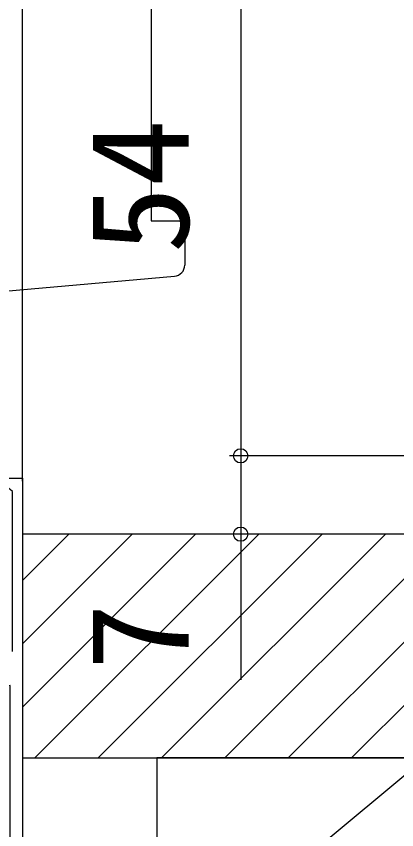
# Model space of a CAD drawing. Units: millimetres, scale not verified. Extents: x -525 to 525, y -782 to 777.
# Drawn here: x -394.6 to -360.6, y 187.1 to 259.8 of the extents above; entities that cross this region are included whole.
import ezdxf
from ezdxf.enums import TextEntityAlignment as Align

# ---------------------------------------------------------------- set-up
doc = ezdxf.new("R2010")
doc.units = ezdxf.units.MM
doc.header["$LTSCALE"] = 4
for name, color, linetype in [('0-2_YKK_11', 7, 'Continuous'), ('0-3_YKK_12', 2, 'Continuous'), ('0-4_YKK_13', 4, 'Continuous'), ('0-6_YKK_D', 6, 'Continuous'), ('0-8_YSS_K', 3, 'Continuous'), ('0-9_YSS_KE', 3, 'Continuous')]:
    doc.layers.add(name, color=color, linetype=linetype)
doc.styles.add('ＭＳ ゴシック', font='')
doc.styles.get('ＭＳ ゴシック').set_extended_font_data('MS Gothic')

msp = doc.modelspace()

# ---------------------------------------------------------------- linework, layer by layer
at = {"layer": '0-2_YKK_11'}
msp.add_lwpolyline([(-394.9, 203.003), (-394.9, 217.303), (-395.1, 217.503), (-395.3, 217.703), (-395.3, 218.503), (-394, 218.503), (-394, 176.003), (-384, 176.003), (-383, 177.003), (-382, 177.003), (-382, 173.503), (-382.8, 173.503), (-382.8, 175.203), (-394, 175.203), (-394, 173.503), (-395.1, 173.504), (-395.1, 199.964), (-399.231, 199.82)], dxfattribs=at)
at = {"layer": '0-3_YKK_12'}
for p, q in [((-382.5, 335.021), (-382.5, 241.503)), ((-394, 218.504), (-394, 235.389)), ((-395.3, 218.504), (-394, 218.504))]:
    msp.add_line(p, q, dxfattribs=at)
at = {"layer": '0-4_YKK_13'}
for p, q in [((-382.5, 241.503), (-379.5, 241.503)), ((-379.5, 241.503), (-379.5, 237.556)), ((-395.574, 235.233), (-380.413, 236.56))]:
    msp.add_line(p, q, dxfattribs=at)
msp.add_arc((-380.5, 237.556), 1, 274.99932, 0, dxfattribs=at)
at = {"layer": '0-6_YKK_D'}
for p, q in [((-394, 218.226), (-394, 387.504)), ((-374.5, 274.5), (-374.5, 220.5)), ((-358.516, 220.5), (-375.5, 220.5)), ((-358.516, 220.5), (-375.5, 220.5)), ((-370.8, 213.5), (-375.5, 213.5))]:
    msp.add_line(p, q, dxfattribs=at)
msp.add_lwpolyline([(-374.5, 220.5), (-374.5, 213.5), (-374.5, 200.473)], dxfattribs=at)
for centre in [(-374.5, 220.5), (-374.5, 220.5), (-374.5, 213.5)]:
    msp.add_circle(centre, 0.637, dxfattribs=at)
at = {"layer": '0-8_YSS_K'}
for p, q in [((-394, 198.039), (-378.539, 213.5)), ((-394, 203.696), (-384.196, 213.5)), ((-394, 209.353), (-389.853, 213.5)), ((-392.882, 193.5), (-372.882, 213.5)), ((-387.225, 193.5), (-367.225, 213.5)), ((-381.568, 193.5), (-361.568, 213.5)), ((-375.911, 193.5), (-355.911, 213.5)), ((-370.255, 193.5), (-350.255, 213.5)), ((-364.598, 193.5), (-344.598, 213.5)), ((-358, 193.5), (-382, 193.5)), ((-382, 193.5), (-382, 173.5)), ((-382, 173.5), (-358, 193.5))]:
    msp.add_line(p, q, dxfattribs=at)
at = {"layer": '0-9_YSS_KE'}
for points in [[(-327, 213.5), (-394, 213.5), (-394, 193.5)], [(-394, 193.5), (-325, 193.5), (-325, 211.5)]]:
    msp.add_lwpolyline(points, dxfattribs=at)

# ---------------------------------------------------------------- texts
at = {"layer": '0-6_YKK_D', "style": 'ＭＳ ゴシック'}
for s, p in [('54', (-376.5, 238.602)), ('7', (-376.5, 201.314))]:
    msp.add_text(s, height=8.798, rotation=90, dxfattribs=at).set_placement(p, align=Align.BOTTOM_LEFT)

doc.saveas('drawing.dxf')
